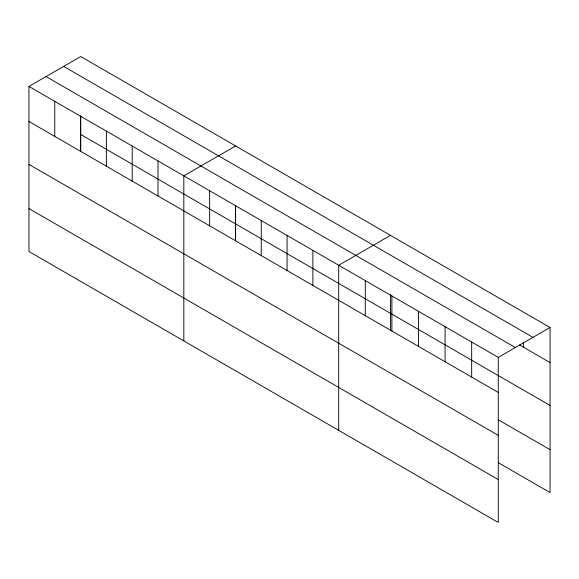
<?xml version="1.0" encoding="UTF-8"?>
<svg xmlns="http://www.w3.org/2000/svg" width="579" height="579" viewBox="0 0 579 579"><rect width="100%" height="100%" fill="white"/><g stroke="black" fill="none" stroke-linecap="round" stroke-linejoin="round"><path stroke-width="0.87" d="M28.95 86.43L498.266 357.388L498.266 522.468L28.95 251.51L28.95 86.43L80.734 56.532L550.05 327.49L550.05 492.57L498.425 462.766M235.61 145.951L183.825 175.85L183.825 340.922M390.485 235.363L338.701 265.262L338.701 430.342M498.266 357.388L550.05 327.49M63.647 66.404L532.962 337.354M519.544 344.932L550.05 362.548M46.038 76.566L515.353 347.523M80.734 134.494L550.05 405.452M28.95 121.489L498.266 392.446M498.425 419.855L550.05 449.659M28.95 164.393L498.266 435.35M28.95 208.599L498.266 479.557M523.452 342.696L523.452 347.19M471.668 342.037L471.668 377.088M445.077 326.679L445.077 361.737M418.479 311.328L418.479 346.38M391.889 295.97L391.889 331.029M390.485 294.559L390.485 330.124M365.291 280.62L365.291 315.671M312.884 250.36L312.884 285.418M287.075 235.458L287.075 270.516M261.259 220.556L261.259 255.614M235.61 205.14L235.61 240.712M235.45 205.654L235.45 240.712M209.634 190.752L209.634 225.803M158.009 160.948L158.009 195.999M132.2 146.046L132.2 181.097M106.384 131.136L106.384 166.195M80.734 115.728L80.734 151.293M80.575 116.234L80.575 151.293M54.759 101.332L54.759 136.391"/></g></svg>
